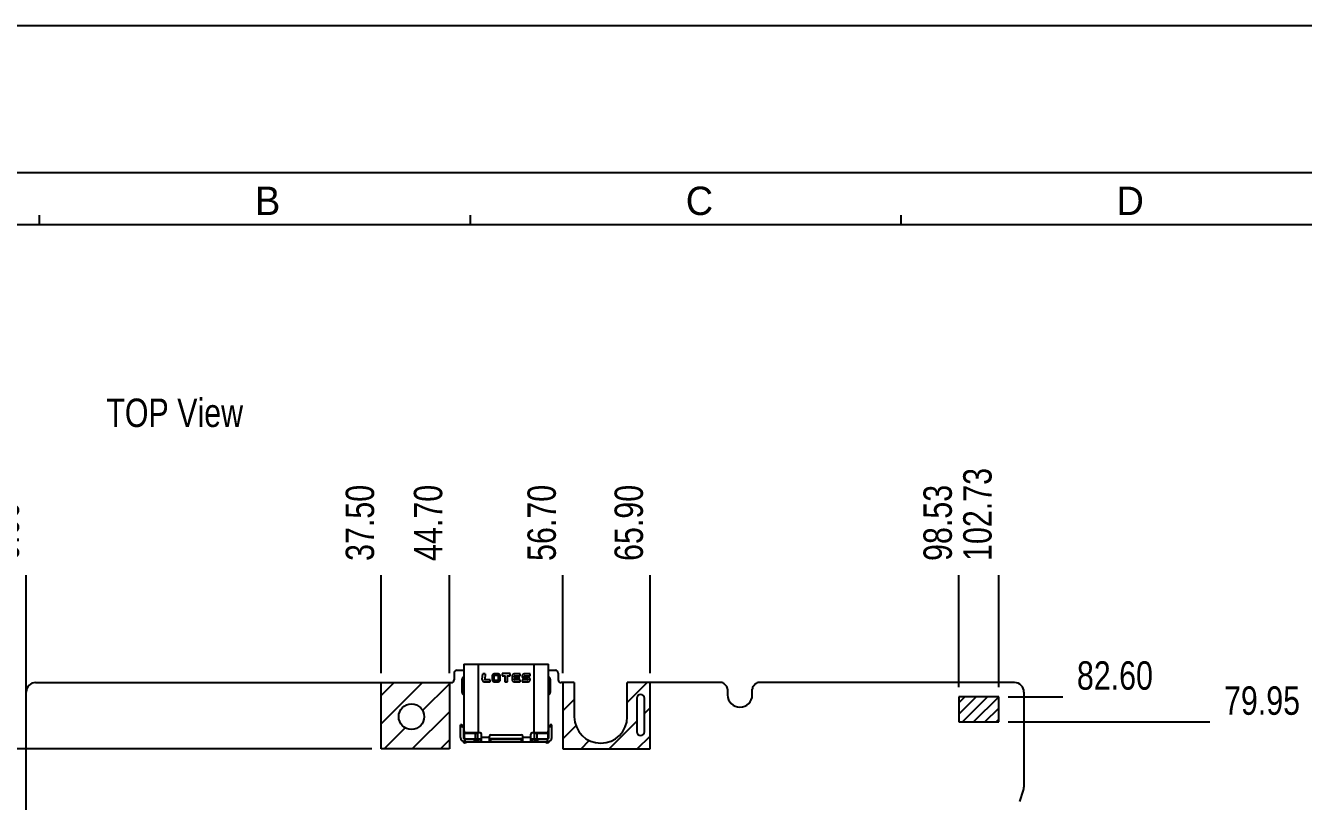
# Model space of a CAD drawing. Header units: millimetres. Extents: x 0 to 420, y 0 to 297.
# Drawn here: x 67.5 to 202.5, y 215.1 to 297 of the extents above; entities that cross this region are included whole.
import ezdxf

# ---------------------------------------------------------------- set-up
doc = ezdxf.new("R2010")
doc.units = ezdxf.units.MM
doc.header["$LTSCALE"] = 23.1
doc.layers.get('0').update_dxf_attribs({"linetype": 'CONTINUOUS'})
doc.layers.add('ASSEM_MEM', color=7, linetype='CONTINUOUS')
doc.layers.add('DETAIL', color=7, linetype='CONTINUOUS')
doc.styles.get("Standard").update_dxf_attribs({"font": 'txt', "width": 0.8})
doc.styles.add('TEXTSTYLE_2', font='txt')
doc.dimstyles.new('DIMSTYLE_3', dxfattribs={"dimtxt": 3, "dimasz": 2.1, "dimexe": 2, "dimexo": 1, "dimgap": 0.75, "dimtad": 0, "dimtih": 1, "dimtoh": 1, "dimzin": 0, "dimdsep": 46, "dimtxsty": 'STANDARD', "dimblk": '_FILLED', "dimblk1": '_FILLED', "dimblk2": '_FILLED', "dimcen": 0.09, "dimazin": 0, "dimtp": 0.01, "dimtm": 0.01, "dimtfac": 1, "dimtofl": 0, "dimtmove": 0, "dimatfit": 3, "dimldrblk": '_FILLED', "dimfxl": 1, "dimtolj": 1, "dimtzin": 0, "dimarcsym": 0})

# ---------------------------------------------------------------- blocks, each defined once
blk = doc.blocks.new('*D15')
at = {"color": 6, "linetype": 'CONTINUOUS'}
blk.add_line((104.08, 220.65), (61.99, 220.65), dxfattribs=at)
at = {"color": 6, "linetype": 'CONTINUOUS', "insert": (60.49, 224.4), "char_height": 3, "width": 12, "attachment_point": 3, "line_spacing_factor": 0.9}
blk.add_mtext('77.10', dxfattribs=at)
blk = doc.blocks.new('_FILLED')
at = {"color": 0, "linetype": 'BYBLOCK'}
blk.add_solid([(0, 0), (-1, 0.167), (-1, -0.167)], dxfattribs=at)
blk = doc.blocks.new('*D17')
at = {"color": 2, "linetype": 'CONTINUOUS'}
blk.add_line((105.08, 228.65), (105.08, 238.99), dxfattribs=at)
at = {"color": 2, "linetype": 'CONTINUOUS', "insert": (101.33, 240.49), "char_height": 3, "width": 12, "attachment_point": 1, "rotation": 90, "line_spacing_factor": 0.9}
blk.add_mtext('37.50', dxfattribs=at)
blk = doc.blocks.new('*D18')
at = {"color": 2, "linetype": 'CONTINUOUS'}
blk.add_line((67.58, 144.45), (67.58, 238.99), dxfattribs=at)
at = {"color": 2, "linetype": 'CONTINUOUS', "insert": (63.83, 240.49), "char_height": 3, "width": 9.6, "attachment_point": 1, "rotation": 90, "line_spacing_factor": 0.9}
blk.add_mtext('0.00', dxfattribs=at)
blk = doc.blocks.new('*D19')
at = {"color": 2, "linetype": 'CONTINUOUS'}
blk.add_line((112.28, 228.65), (112.28, 238.99), dxfattribs=at)
at = {"color": 2, "linetype": 'CONTINUOUS', "insert": (108.53, 240.49), "char_height": 3, "width": 12, "attachment_point": 1, "rotation": 90, "line_spacing_factor": 0.9}
blk.add_mtext('44.70', dxfattribs=at)
blk = doc.blocks.new('*D20')
at = {"color": 2, "linetype": 'CONTINUOUS'}
blk.add_line((124.28, 228.65), (124.28, 238.99), dxfattribs=at)
at = {"color": 2, "linetype": 'CONTINUOUS', "insert": (120.53, 240.49), "char_height": 3, "width": 12, "attachment_point": 1, "rotation": 90, "line_spacing_factor": 0.9}
blk.add_mtext('56.70', dxfattribs=at)
blk = doc.blocks.new('*D21')
at = {"color": 2, "linetype": 'CONTINUOUS'}
blk.add_line((133.48, 228.65), (133.48, 238.99), dxfattribs=at)
at = {"color": 2, "linetype": 'CONTINUOUS', "insert": (129.73, 240.49), "char_height": 3, "width": 12, "attachment_point": 1, "rotation": 90, "line_spacing_factor": 0.9}
blk.add_mtext('65.90', dxfattribs=at)
blk = doc.blocks.new('*D56')
at = {"color": 2, "linetype": 'CONTINUOUS'}
blk.add_line((170.31, 227.15), (170.31, 238.99), dxfattribs=at)
at = {"color": 2, "linetype": 'CONTINUOUS', "insert": (166.56, 240.49), "char_height": 3, "width": 14.4, "attachment_point": 1, "rotation": 90, "line_spacing_factor": 0.9}
blk.add_mtext('102.73', dxfattribs=at)
blk = doc.blocks.new('*D57')
at = {"color": 2, "linetype": 'CONTINUOUS'}
blk.add_line((166.11, 227.15), (166.11, 238.99), dxfattribs=at)
at = {"color": 2, "linetype": 'CONTINUOUS', "insert": (162.36, 240.49), "char_height": 3, "width": 12, "attachment_point": 1, "rotation": 90, "line_spacing_factor": 0.9}
blk.add_mtext('98.53', dxfattribs=at)
blk = doc.blocks.new('*D58')
at = {"color": 6, "linetype": 'CONTINUOUS'}
blk.add_line((171.31, 226.15), (177.07, 226.15), dxfattribs=at)
at = {"color": 6, "linetype": 'CONTINUOUS', "insert": (178.57, 229.9), "char_height": 3, "width": 12, "attachment_point": 1, "line_spacing_factor": 0.9}
blk.add_mtext('82.60', dxfattribs=at)
blk = doc.blocks.new('*D59')
at = {"color": 6, "linetype": 'CONTINUOUS'}
blk.add_line((171.31, 223.5), (192.61, 223.5), dxfattribs=at)
at = {"color": 6, "linetype": 'CONTINUOUS', "insert": (194.11, 227.25), "char_height": 3, "width": 12, "attachment_point": 1, "line_spacing_factor": 0.9}
blk.add_mtext('79.95', dxfattribs=at)

msp = doc.modelspace()

# ---------------------------------------------------------------- linework, layer by layer
at = {"color": 7, "linetype": 'CONTINUOUS'}
msp.add_line((0, 297), (420, 297), dxfattribs=at)
at = {"color": 4, "linetype": 'CONTINUOUS'}
for p, q in [((19, 281.5), (401, 281.5)), ((69, 276), (69, 277)), ((114.5, 276), (114.5, 277)), ((160, 276), (160, 277)), ((23.5, 276), (396, 276))]:
    msp.add_line(p, q, dxfattribs=at)
at = {"layer": 'ASSEM_MEM', "color": 7, "linetype": 'CONTINUOUS'}
for p, q in [((113.809, 229.603), (113.809, 222.603)), ((113.809, 229.603), (122.749, 229.603)), ((122.749, 222.603), (122.749, 229.603)), ((112.779, 228.653), (112.779, 227.953)), ((113.079, 228.953), (113.809, 228.953)), ((115.763, 227.968), (115.815, 228.561)), ((116.073, 228.561), (115.815, 228.561)), ((116.073, 228.561), (116.02, 227.952)), ((116.799, 228.354), (116.799, 227.95)), ((116.962, 228.354), (116.962, 227.95)), ((117.441, 228.561), (117.006, 228.561)), ((117.441, 228.399), (117.006, 228.399)), ((117.486, 227.95), (117.486, 228.354)), ((117.648, 227.95), (117.648, 228.354)), ((117.855, 228.594), (117.855, 228.379)), ((118.704, 228.594), (117.855, 228.594)), ((117.855, 228.379), (118.125, 228.379)), ((118.151, 228.354), (118.151, 227.743)), ((118.408, 227.743), (118.408, 228.354)), ((118.433, 228.379), (118.704, 228.379)), ((118.704, 228.379), (118.704, 228.594)), ((118.911, 228.354), (118.911, 227.95)), ((119.759, 228.561), (119.118, 228.561)), ((119.168, 228.24), (119.168, 228.354)), ((119.194, 228.379), (119.759, 228.379)), ((119.658, 228.215), (119.194, 228.215)), ((119.658, 228.089), (119.658, 228.215)), ((119.759, 228.379), (119.759, 228.561)), ((119.966, 228.354), (119.966, 228.296)), ((120.815, 228.561), (120.173, 228.561)), ((120.224, 228.24), (120.224, 228.354)), ((120.249, 228.379), (120.815, 228.379)), ((120.608, 228.215), (120.249, 228.215)), ((120.815, 228.379), (120.815, 228.561)), ((122.749, 228.953), (123.479, 228.953)), ((123.779, 228.653), (123.779, 227.953)), ((68.579, 227.653), (105.079, 227.653)), ((112.279, 227.653), (112.479, 227.653)), ((113.609, 227.953), (113.609, 226.653)), ((115.97, 227.743), (116.592, 227.743)), ((116.592, 227.924), (116.045, 227.924)), ((116.592, 227.743), (116.592, 227.924)), ((117.006, 227.905), (117.441, 227.905)), ((117.006, 227.743), (117.441, 227.743)), ((118.151, 227.743), (118.408, 227.743)), ((119.118, 227.743), (119.759, 227.743)), ((119.168, 227.95), (119.168, 228.063)), ((119.194, 228.089), (119.658, 228.089)), ((119.759, 227.924), (119.194, 227.924)), ((119.759, 227.743), (119.759, 227.924)), ((119.966, 227.924), (119.966, 227.743)), ((120.532, 227.924), (119.966, 227.924)), ((119.966, 227.743), (120.608, 227.743)), ((120.173, 228.089), (120.532, 228.089)), ((120.557, 228.063), (120.557, 227.95)), ((120.815, 227.95), (120.815, 228.008)), ((122.949, 226.653), (122.949, 227.953)), ((124.279, 227.653), (124.079, 227.653)), ((140.972, 227.653), (133.479, 227.653)), ((141.533, 227.3), (141.326, 227.507)), ((141.679, 226.946), (141.679, 226.353)), ((144.279, 226.353), (144.279, 226.946)), ((144.633, 227.507), (144.426, 227.3)), ((171.979, 227.653), (144.986, 227.653)), ((67.579, 144.653), (67.579, 226.653)), ((172.979, 226.653), (172.979, 216.616)), ((113.465, 221.839), (113.465, 223.203)), ((113.615, 223.203), (113.465, 223.203)), ((113.765, 222.903), (113.615, 223.203)), ((113.765, 222.903), (113.765, 221.839)), ((113.809, 222.771), (113.765, 222.771)), ((122.794, 222.771), (122.749, 222.771)), ((122.794, 222.903), (122.944, 223.203)), ((122.794, 221.839), (122.794, 222.903)), ((123.094, 223.203), (122.944, 223.203)), ((123.094, 221.839), (123.094, 223.203)), ((113.809, 221.735), (113.809, 222.576)), ((113.854, 221.808), (113.809, 221.853)), ((113.809, 221.753), (113.854, 221.753)), ((113.854, 222.323), (113.854, 221.723)), ((113.854, 222.323), (115.284, 222.323)), ((113.854, 221.723), (115.679, 221.723)), ((113.915, 221.689), (115.679, 221.689)), ((113.915, 221.389), (122.644, 221.389)), ((113.919, 221.389), (113.919, 221.689)), ((113.953, 221.709), (113.939, 221.723)), ((115.529, 222.353), (113.946, 222.353)), ((113.979, 221.723), (113.965, 221.709)), ((114.109, 222.323), (114.109, 222.353)), ((114.109, 221.723), (114.109, 221.689)), ((114.134, 222.353), (114.134, 222.323)), ((114.259, 221.689), (114.259, 221.723)), ((115.284, 221.723), (115.284, 222.353)), ((115.289, 221.723), (115.289, 221.689)), ((115.519, 221.723), (115.519, 221.689)), ((115.679, 221.389), (115.679, 222.203)), ((116.529, 221.389), (116.529, 222.003)), ((120.029, 221.723), (116.529, 221.723)), ((116.529, 221.689), (120.029, 221.689)), ((116.679, 222.153), (119.879, 222.153)), ((116.789, 221.723), (116.789, 221.689)), ((117.019, 221.723), (117.019, 221.689)), ((117.289, 221.723), (117.289, 221.689)), ((117.519, 221.723), (117.519, 221.689)), ((117.789, 221.723), (117.789, 221.689)), ((118.019, 221.723), (118.019, 221.689)), ((118.289, 221.723), (118.289, 221.689)), ((118.519, 221.723), (118.519, 221.689)), ((118.789, 221.723), (118.789, 221.689)), ((119.019, 221.723), (119.019, 221.689)), ((119.289, 221.723), (119.289, 221.689)), ((119.519, 221.723), (119.519, 221.689)), ((119.789, 221.723), (119.789, 221.689)), ((120.019, 221.723), (120.019, 221.689)), ((120.029, 221.389), (120.029, 222.003)), ((120.879, 221.389), (120.879, 222.203)), ((120.879, 221.723), (122.704, 221.723)), ((120.879, 221.689), (122.644, 221.689)), ((121.019, 221.723), (121.019, 221.689)), ((122.613, 222.353), (121.029, 222.353)), ((121.274, 221.723), (121.274, 222.353)), ((121.274, 222.323), (122.704, 222.323)), ((122.299, 221.723), (122.299, 221.689)), ((122.424, 222.323), (122.424, 222.353)), ((122.449, 222.353), (122.449, 222.323)), ((122.449, 221.689), (122.449, 221.723)), ((122.593, 221.709), (122.579, 221.723)), ((122.619, 221.723), (122.605, 221.709)), ((122.64, 221.389), (122.64, 221.689)), ((122.704, 221.723), (122.704, 222.323)), ((122.749, 221.853), (122.704, 221.808)), ((122.704, 221.753), (122.749, 221.753)), ((122.749, 221.735), (122.749, 222.576)), ((172.531, 215.107), (172.928, 216.299))]:
    msp.add_line(p, q, dxfattribs=at)
at = {"layer": 'ASSEM_MEM', "color": 9, "linetype": 'CONTINUOUS'}
for p, q in [((115.359, 222.353), (115.359, 229.603)), ((121.199, 229.603), (121.199, 222.353)), ((113.465, 223.003), (113.715, 223.003)), ((122.844, 223.003), (123.094, 223.003)), ((113.765, 222.621), (113.809, 222.621)), ((113.809, 222.403), (113.867, 222.403)), ((113.854, 221.903), (113.809, 221.903)), ((113.928, 221.689), (113.928, 221.389)), ((113.953, 221.709), (113.965, 221.709)), ((114.95, 221.389), (114.95, 221.689)), ((115.054, 221.723), (115.054, 222.323)), ((115.097, 221.389), (115.097, 221.689)), ((115.188, 221.689), (115.188, 221.389)), ((115.322, 221.389), (115.322, 221.689)), ((115.529, 221.689), (115.529, 221.389)), ((116.529, 221.839), (115.679, 221.839)), ((116.679, 221.389), (116.679, 221.689)), ((119.879, 221.689), (119.879, 221.389)), ((120.879, 221.839), (120.029, 221.839)), ((121.029, 221.389), (121.029, 221.689)), ((121.237, 221.689), (121.237, 221.389)), ((121.371, 221.389), (121.371, 221.689)), ((121.462, 221.689), (121.462, 221.389)), ((121.504, 222.323), (121.504, 221.723)), ((121.609, 221.689), (121.609, 221.389)), ((122.593, 221.709), (122.605, 221.709)), ((122.631, 221.389), (122.631, 221.689)), ((122.691, 222.403), (122.749, 222.403)), ((122.749, 221.903), (122.704, 221.903)), ((122.749, 222.621), (122.794, 222.621))]:
    msp.add_line(p, q, dxfattribs=at)
at = {"layer": 'ASSEM_MEM', "color": 2, "linetype": 'CONTINUOUS'}
for p, q in [((105.079, 226.272), (106.46, 227.653)), ((105.079, 223.302), (109.43, 227.653)), ((109.458, 224.711), (112.279, 227.533)), ((131.079, 225.544), (133.189, 227.653)), ((124.279, 224.683), (125.479, 225.883)), ((166.109, 225.517), (166.746, 226.153)), ((166.109, 224.329), (167.933, 226.153)), ((166.471, 223.503), (169.121, 226.153)), ((167.659, 223.503), (170.309, 226.153)), ((108.37, 220.653), (112.279, 224.563)), ((132.879, 224.374), (133.479, 224.974)), ((168.847, 223.503), (170.309, 224.965)), ((105.4, 220.653), (107.621, 222.875)), ((124.279, 221.714), (125.652, 223.086)), ((129.159, 220.653), (132.079, 223.574)), ((170.035, 223.503), (170.309, 223.777)), ((111.34, 220.653), (112.279, 221.593)), ((126.189, 220.653), (127.066, 221.53)), ((132.129, 220.653), (133.479, 222.004))]:
    msp.add_line(p, q, dxfattribs=at)
at = {"layer": 'ASSEM_MEM', "color": 4, "linetype": 'CONTINUOUS'}
for p, q in [((105.079, 220.653), (105.079, 227.653)), ((105.079, 227.653), (112.279, 227.653)), ((112.279, 227.653), (112.279, 220.653)), ((124.279, 227.653), (124.279, 220.653)), ((125.479, 227.653), (124.279, 227.653)), ((125.479, 227.653), (125.479, 224.053)), ((131.079, 224.053), (131.079, 227.653)), ((133.479, 227.653), (131.079, 227.653)), ((133.479, 220.653), (133.479, 227.653)), ((132.079, 226.003), (132.079, 222.453)), ((132.879, 222.453), (132.879, 226.003)), ((166.109, 226.153), (166.109, 223.503)), ((170.309, 226.153), (166.109, 226.153)), ((170.309, 223.503), (170.309, 226.153)), ((166.109, 223.503), (170.309, 223.503)), ((112.279, 220.653), (105.079, 220.653)), ((124.279, 220.653), (133.479, 220.653))]:
    msp.add_line(p, q, dxfattribs=at)
msp.add_circle((108.279, 224.053), 1.35, dxfattribs=at)
at = {"layer": 'ASSEM_MEM', "color": 7, "linetype": 'CONTINUOUS'}
for centre, radius, start, end in [((113.079, 228.653), 0.3, 90, 180), ((113.959, 227.953), 0.35, 116.07735, 180), ((117.006, 228.354), 0.207, 90, 180), ((117.006, 228.354), 0.0449, 90, 180), ((117.441, 228.354), 0.207, 0, 90), ((117.441, 228.354), 0.0449, 0, 90), ((118.125, 228.354), 0.0253, 0, 90), ((118.433, 228.354), 0.0253, 90, 180), ((119.118, 228.354), 0.207, 90, 180), ((119.194, 228.354), 0.0253, 90, 180), ((119.194, 228.24), 0.0253, 180, 270), ((120.173, 228.354), 0.207, 90, 180), ((120.173, 228.296), 0.207, 180, 270), ((120.249, 228.354), 0.0253, 90, 180), ((120.249, 228.24), 0.0253, 180, 270), ((120.608, 228.008), 0.207, 0, 90), ((122.599, 227.953), 0.35, 0, 63.92265), ((123.479, 228.653), 0.3, 0, 90), ((68.579, 226.653), 1, 90, 180), ((112.479, 227.953), 0.3, 270, 360), ((115.97, 227.95), 0.207, 175, 270), ((116.045, 227.95), 0.0253, 175, 270), ((117.006, 227.95), 0.207, 180, 270), ((117.006, 227.95), 0.0449, 180, 270), ((117.441, 227.95), 0.207, 270, 360), ((117.441, 227.95), 0.0449, 270, 360), ((119.118, 227.95), 0.207, 180, 270), ((119.194, 228.063), 0.0253, 90, 180), ((119.194, 227.95), 0.0253, 180, 270), ((120.532, 228.063), 0.0253, 0, 90), ((120.532, 227.95), 0.0253, 270, 360), ((120.608, 227.95), 0.207, 270, 360), ((124.079, 227.953), 0.3, 180, 270), ((140.972, 227.153), 0.5, 45, 90), ((141.179, 226.946), 0.5, 0, 45), ((144.779, 226.946), 0.5, 135, 180), ((144.986, 227.153), 0.5, 90, 135), ((171.979, 226.653), 1, 0, 90), ((113.959, 226.653), 0.35, 180, 243.92265), ((122.599, 226.653), 0.35, 296.07735, 360), ((142.979, 226.353), 1.3, 180, 360), ((113.959, 222.903), 0.3, 120.99243, 152.53318), ((122.599, 222.903), 0.3, 27.46682, 59.00757), ((113.915, 221.839), 0.45, 180, 270), ((113.959, 221.603), 0.3, 215.52845, 313.45659), ((113.659, 222.103), 0.15, 0, 45), ((113.915, 221.839), 0.15, 180, 270), ((115.529, 222.203), 0.15, 0, 90), ((116.679, 222.003), 0.15, 90, 180), ((119.879, 222.003), 0.15, 0, 90), ((121.029, 222.203), 0.15, 90, 180), ((122.599, 221.603), 0.3, 226.54341, 324.47155), ((122.644, 221.839), 0.45, 270, 360), ((122.644, 221.839), 0.15, 270, 360), ((122.899, 222.103), 0.15, 135, 180), ((171.979, 216.616), 1, 341.56505, 360)]:
    msp.add_arc(centre, radius, start, end, dxfattribs=at)
at = {"layer": 'ASSEM_MEM', "color": 4, "linetype": 'CONTINUOUS'}
for centre, radius, start, end in [((132.479, 226.003), 0.4, 0, 180), ((128.279, 224.053), 2.8, 180, 360), ((132.479, 222.453), 0.4, 180, 360)]:
    msp.add_arc(centre, radius, start, end, dxfattribs=at)
at = {"layer": 'ASSEM_MEM', "color": 7, "linetype": 'CONTINUOUS'}
for points, knots in [([(113.809, 222.576), (113.809, 222.58), (113.809, 222.587), (113.81, 222.596), (113.81, 222.6), (113.812, 222.603), (113.813, 222.603)], [0, 0, 0, 0, 0.4216034, 0.7286947, 0.9180291, 1, 1, 1, 1]), ([(113.813, 222.603), (113.813, 222.603), (113.815, 222.601), (113.816, 222.598), (113.818, 222.592), (113.821, 222.584), (113.823, 222.574), (113.827, 222.556), (113.829, 222.542), (113.83, 222.532)], [0, 0, 0, 0, 0.0265601, 0.0806593, 0.1647433, 0.2784675, 0.4206406, 0.5898568, 1, 1, 1, 1]), ([(113.83, 222.532), (113.834, 222.506), (113.84, 222.469), (113.856, 222.425), (113.869, 222.399), (113.884, 222.378), (113.903, 222.363), (113.924, 222.355), (113.938, 222.353), (113.946, 222.353)], [0, 0, 0, 0, 0.3385922, 0.4800327, 0.6035817, 0.7119167, 0.8097709, 0.9035961, 1, 1, 1, 1]), ([(122.613, 222.353), (122.62, 222.353), (122.635, 222.355), (122.656, 222.363), (122.674, 222.378), (122.69, 222.399), (122.703, 222.425), (122.718, 222.469), (122.725, 222.506), (122.729, 222.532)], [0, 0, 0, 0, 0.0964038, 0.190229, 0.288084, 0.3964203, 0.5199686, 0.6614075, 1, 1, 1, 1]), ([(122.729, 222.532), (122.73, 222.542), (122.732, 222.556), (122.736, 222.574), (122.738, 222.584), (122.74, 222.592), (122.742, 222.598), (122.744, 222.601), (122.745, 222.603), (122.746, 222.603)], [0, 0, 0, 0, 0.4101443, 0.5793611, 0.7215341, 0.8352576, 0.919341, 0.9734399, 1, 1, 1, 1]), ([(122.746, 222.603), (122.747, 222.603), (122.748, 222.6), (122.749, 222.596), (122.749, 222.587), (122.749, 222.58), (122.749, 222.576)], [0, 0, 0, 0, 0.081971, 0.2713054, 0.5783967, 1, 1, 1, 1])]:
    msp.add_open_spline(points, degree=3, knots=knots, dxfattribs=at)

# ---------------------------------------------------------------- texts
at = {"color": 2, "linetype": 'CONTINUOUS', "char_height": 3, "width": 3, "attachment_point": 1, "line_spacing_factor": 0.9, "style": 'TEXTSTYLE_2'}
for s, insert in [('B', (91.75, 280)), ('C', (137.25, 280)), ('D', (182.75, 280))]:
    msp.add_mtext(s, dxfattribs=dict(at, insert=insert))
at = {"layer": 'DETAIL', "color": 2, "linetype": 'CONTINUOUS', "insert": (76.044, 257.629), "char_height": 3, "width": 19.2, "attachment_point": 1, "line_spacing_factor": 0.9}
msp.add_mtext('TOP View', dxfattribs=at)

# ---------------------------------------------------------------- dimensions: what is measured, and where the dimension line sits
at = {"color": 2, "linetype": 'CONTINUOUS'}
for feature_location, offset, origin, picture, middle in [((170.309, 227.153), (0, 11.841), (67.579, 226.153), '*D56', (168.059, 248.069)), ((105.079, 228.653), (0, 10.341), (67.579, 143.453), '*D17', (102.829, 246.494)), ((112.279, 228.653), (0, 10.341), (67.579, 227.653), '*D19', (110.029, 246.494)), ((124.279, 228.653), (0, 10.341), (67.579, 227.653), '*D20', (122.029, 246.494)), ((133.479, 228.653), (0, 10.341), (67.579, 227.653), '*D21', (131.229, 246.494)), ((166.109, 227.153), (0, 11.841), (67.579, 226.153), '*D57', (163.859, 246.569)), ((67.579332042, 144.453241036), (0, 94.541026728), (67.579332042, 143.453241036), '*D18', (65.329328566, 245.294270743))]:
    dim = msp.add_ordinate_dim(feature_location=feature_location, offset=offset, dtype=1, origin=origin, dimstyle='DIMSTYLE_3', override={"dimtad": 1, "dimtih": 0, "dimtoh": 0}, dxfattribs=at)
    dim.commit()
    dim.dimension.update_dxf_attribs({"geometry": picture, "text_midpoint": middle})
at = {"color": 6, "linetype": 'CONTINUOUS'}
for feature_location, offset, origin, picture, middle in [((171.309, 226.153), (5.761, 0), (170.309, 143.553), '*D58', (184.495, 228.403)), ((171.309, 223.503), (21.296, 0), (170.309, 143.553), '*D59', (200.181, 225.753)), ((104.079, 220.653), (-42.085, 0), (105.079, 143.553), '*D15', (54.495, 222.903))]:
    dim = msp.add_ordinate_dim(feature_location=feature_location, offset=offset, dtype=0, origin=origin, dimstyle='DIMSTYLE_3', override={"dimtad": 1, "dimtih": 0, "dimtoh": 0}, dxfattribs=at)
    dim.commit()
    dim.dimension.update_dxf_attribs({"geometry": picture, "text_midpoint": middle})

doc.saveas('drawing.dxf')
